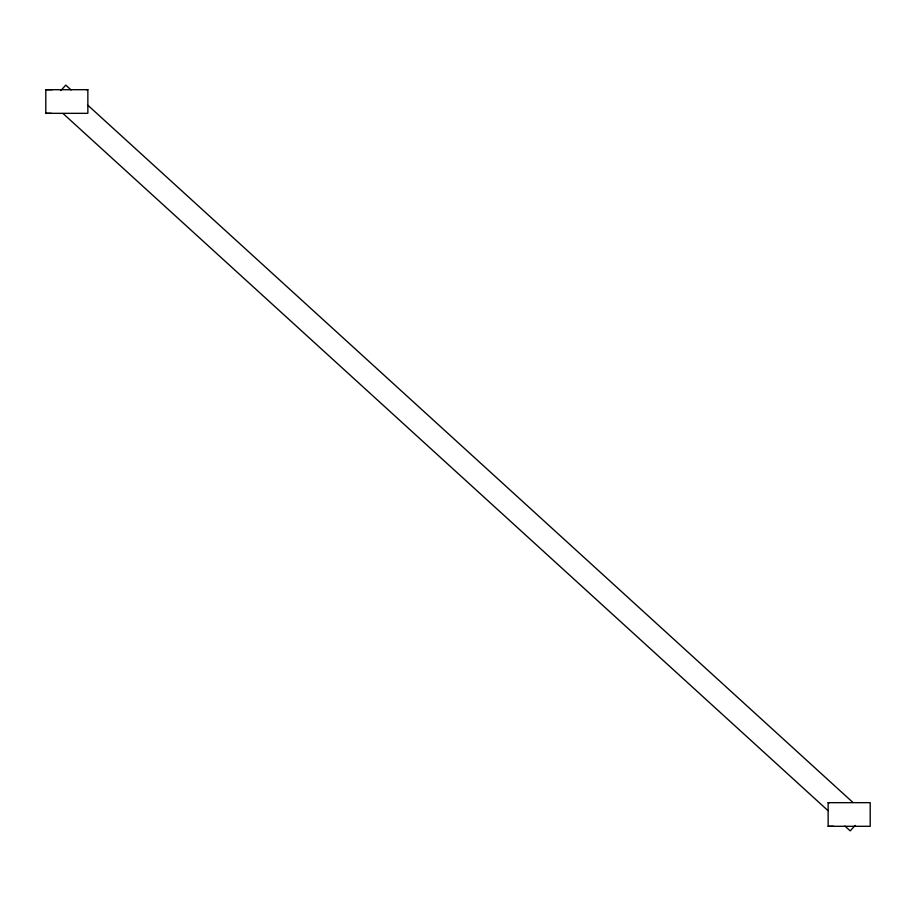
<?xml version="1.0" encoding="UTF-8"?>
<svg xmlns="http://www.w3.org/2000/svg" width="916" height="916" viewBox="0 0 916 916"><rect width="100%" height="100%" fill="white"/><g stroke="black" fill="none" stroke-linecap="round" stroke-linejoin="round"><path stroke-width="1.37" d="M86.436 89.699L87.856 89.699L87.856 113.332L45.8 113.332L45.8 89.699L52.281 89.699M828.144 802.668L870.2 802.668L870.2 826.301L828.144 826.301L828.144 802.668L829.564 802.668M60.811 90.569L65.78 85.119L71.07 89.94M855.189 825.43L850.22 830.881L844.93 826.06M45.8 113.332L51.273 113.332M828.144 826.301L833.617 826.301M45.8 89.699L87.856 89.699M87.97 105.34L852.91 802.45M63.09 113.55L828.03 810.66"/></g></svg>
